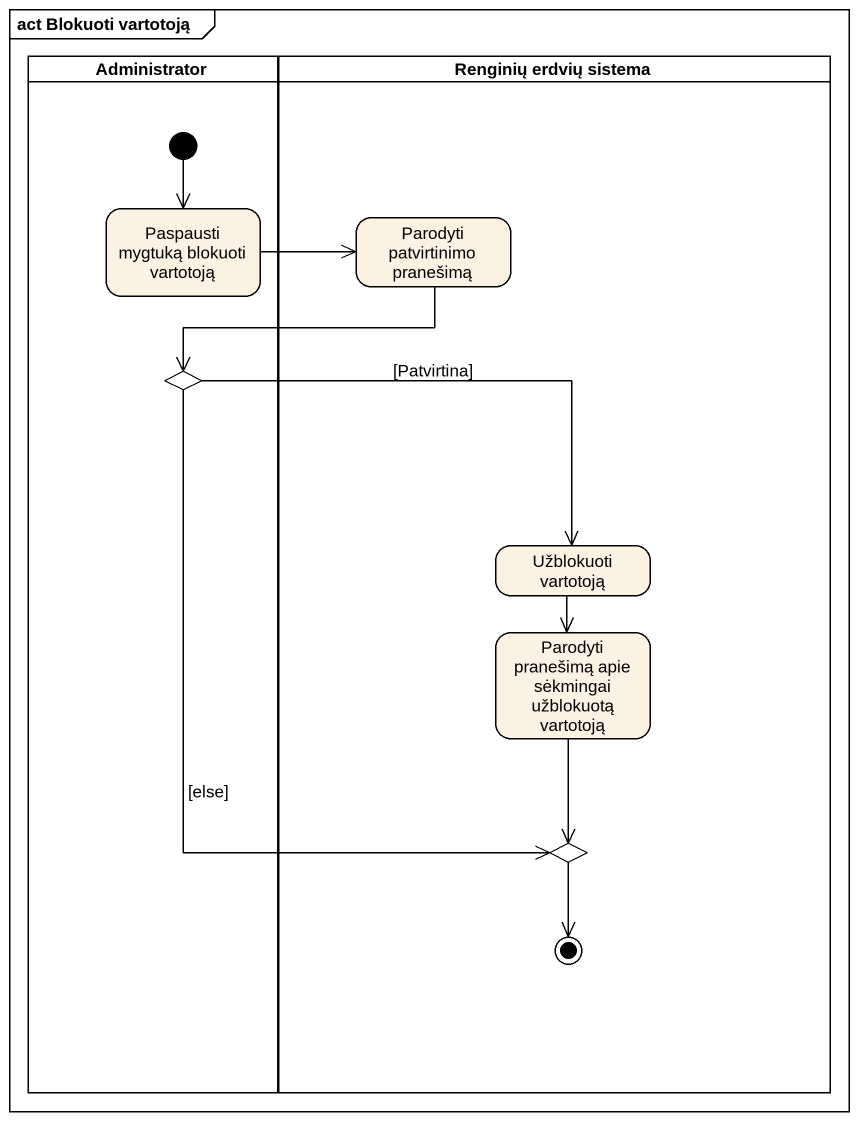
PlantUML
@startuml
mainframe act Blokuoti vartotoją
hide empty description
state Administrator <<partition>> {
  state "Paspausti mygtuką blokuoti vartotoją" as Paspausti_mygtuką_blokuoti
  state choice1 <<choice>>
  [*] --> Paspausti_mygtuką_blokuoti
}
state "Renginių erdvių sistema" as Renginių_erdvių_sistema <<partition>> {
  state "Parodyti patvirtinimo pranešimą" as Parodyti_patvirtinimo
  state "Užblokuoti vartotoją" as Užblokuoti_vartotoją
  state "Parodyti pranešimą apie sėkmingai užblokuotą vartotoją" as Parodyti_pranešimą_apie
  state choice2 <<choice>>
  choice2 --> [*]
}
Paspausti_mygtuką_blokuoti -right-> Parodyti_patvirtinimo
Parodyti_patvirtinimo -left-> choice1
choice1 -right-> Užblokuoti_vartotoją : [Patvirtina]
choice1 --> choice2 : [else]
Užblokuoti_vartotoją --> Parodyti_pranešimą_apie
Parodyti_pranešimą_apie --> choice2
@enduml
